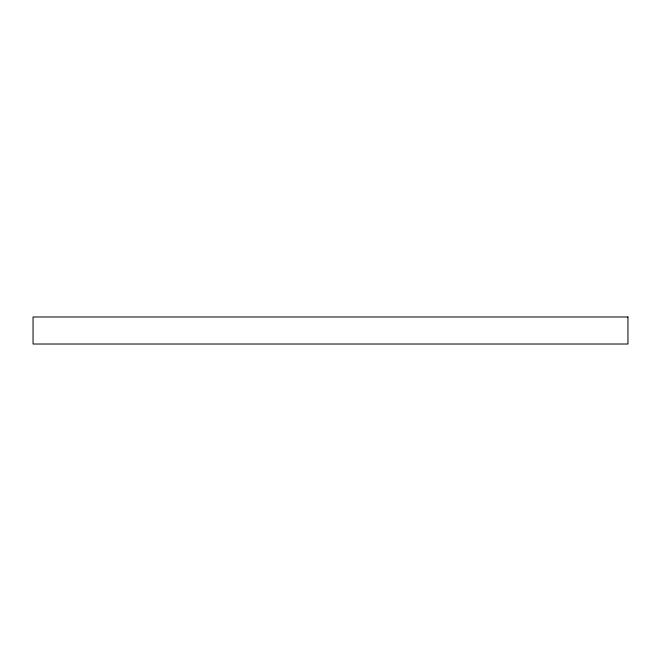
<?xml version="1.0" encoding="UTF-8"?>
<svg xmlns="http://www.w3.org/2000/svg" width="661" height="661" viewBox="0 0 661 661"><rect width="100%" height="100%" fill="white"/><g stroke="black" fill="none" stroke-linecap="round" stroke-linejoin="round"><path stroke-width="0.99" d="M627.95 316.983L33.05 316.983L33.05 344.017L627.95 344.017L627.95 316.983"/></g></svg>
